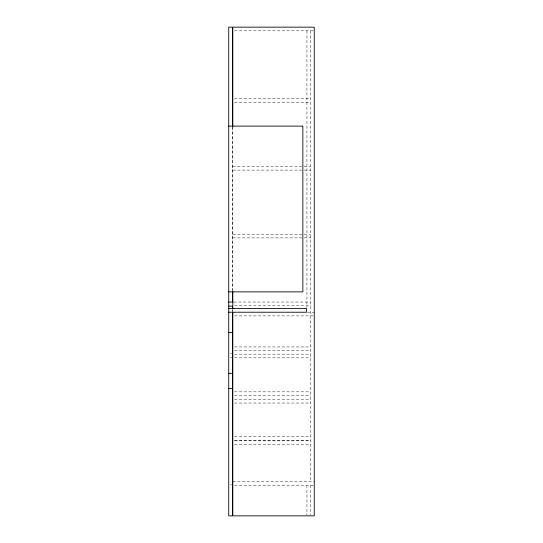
<?xml version="1.0" encoding="UTF-8"?>
<svg xmlns="http://www.w3.org/2000/svg" width="543" height="543" viewBox="0 0 543 543"><rect width="100%" height="100%" fill="white"/><g stroke="black" fill="none" stroke-linecap="round" stroke-linejoin="round"><path stroke-width="0.41" stroke-dasharray="2.71 2.04" d="M234.508 30.815L314.261 30.815M234.501 98.622L310.596 98.622M234.501 102.288L310.596 102.288M232.811 166.429L310.596 166.429M232.811 170.095L310.596 170.095M232.811 234.237L310.596 234.237M232.811 237.902L310.596 237.902M233.782 302.044L310.596 302.044M234.501 305.709L310.596 305.709M307.474 312.225L314.261 312.225M234.508 315.89L314.261 315.89M234.501 346.943L310.596 346.943M234.501 350.608L310.596 350.608M230.205 353.357L231.671 353.357M234.501 354.172L310.596 354.172M230.205 357.43L232.404 357.43M234.501 357.837L310.596 357.837M234.501 391.842L310.596 391.842M234.501 395.508L310.596 395.508M234.501 399.376L310.596 399.376M234.501 403.042L310.596 403.042M234.501 436.742L310.596 436.742M234.501 440.407L310.596 440.407M234.501 440.814L310.596 440.814M234.501 444.479L310.596 444.479M232.811 481.641L314.261 481.641M230.205 484.899L231.671 484.899M234.508 485.306L313.413 485.306M310.596 30.815L310.596 481.641M310.596 485.306L310.596 515.002M306.931 30.815L306.931 307.99M306.931 485.306L306.931 515.002M232.811 126.573L232.811 290.166M232.811 309.619L232.811 311.377M232.404 127.266L232.404 290.166M232.404 309.503L232.404 311.2"/><path stroke-width="0.81" d="M228.739 126.112L302.858 126.112L302.858 291.863L228.739 291.863M228.739 302.044L232.94 302.044M228.739 306.116L232.404 306.116L232.404 308.662M228.739 308.56L306.524 308.56L306.524 312.225L228.739 312.225M228.739 332.587L232.404 332.587M228.739 373.312L232.404 373.312M228.739 388.381L232.404 388.381M232.811 126.573L232.811 27.15L314.261 27.15L314.261 515.85L232.811 515.85L232.811 312.157M232.811 290.973L232.811 308.831M232.404 126.417L232.404 27.15L228.739 27.15L228.739 515.85L232.404 515.85L232.404 312.049M232.404 291.014L232.404 302.044"/></g></svg>
